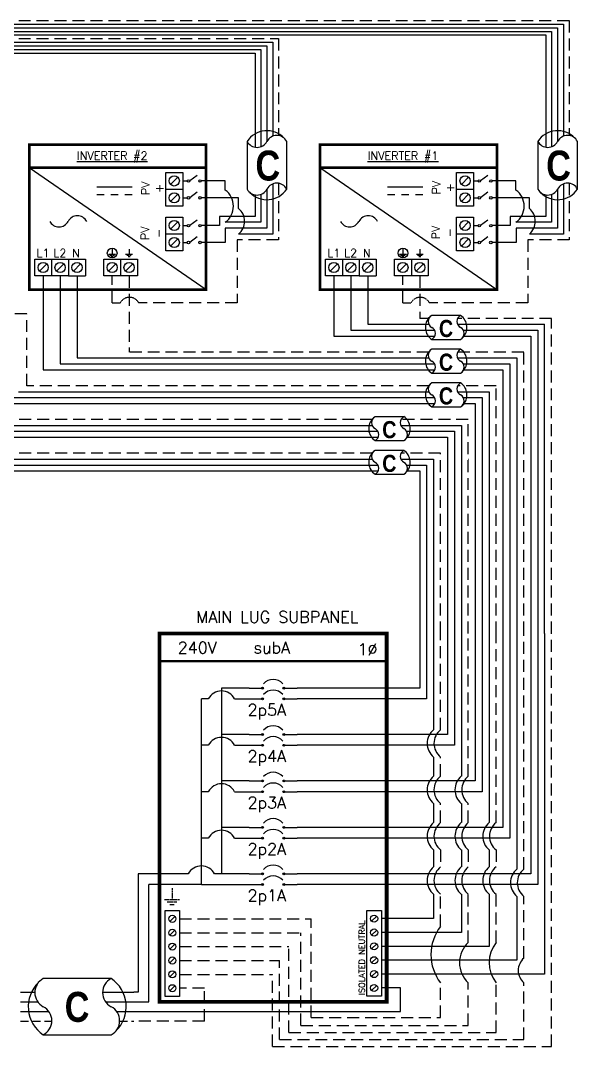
# Model space of a CAD drawing. Header units: feet. Extents: x 9848 to 10656, y 15297 to 15844.
# Drawn here: x 10481.3 to 10655.8, y 15497.3 to 15819 of the extents above; entities that cross this region are included whole.
import ezdxf

# ---------------------------------------------------------------- set-up
doc = ezdxf.new("R2010")
doc.units = ezdxf.units.FT
doc.header["$MEASUREMENT"] = 0
doc.linetypes.add('HIDDEN', pattern=[0.375, 0.25, -0.125])
for name, color, linetype in [('ONE LINE BLOCKS', 7, 'Continuous'), ('TABLES', 7, 'Continuous'), ('TEXT', 7, 'Continuous'), ('Z - TITLEBLOCK TXT', 7, 'Continuous')]:
    doc.layers.add(name, color=color, linetype=linetype)
doc.styles.add('ONE LINE TXT', font='techb___.ttf')
doc.styles.get("Standard").update_dxf_attribs({"font": 'simplex.shx'})

# ---------------------------------------------------------------- blocks, each defined once
blk = doc.blocks.new('5inverterSub')
at = {"layer": 'ONE LINE BLOCKS', "linetype": 'Continuous'}
h = blk.add_hatch(color=1, dxfattribs=at)
h.dxf.hatch_style = 1
edge = h.paths.add_edge_path()
edge.add_arc((40.28, 104.41), 0.291, 0, 360)
h = blk.add_hatch(color=1, dxfattribs=at)
h.dxf.hatch_style = 1
edge = h.paths.add_edge_path()
edge.add_arc((46.96, 104.41), 0.291, 0, 360)
h = blk.add_hatch(color=1, dxfattribs=at)
h.dxf.hatch_style = 1
edge = h.paths.add_edge_path()
edge.add_arc((40.28, 101.03), 0.291, 0, 360)
h = blk.add_hatch(color=1, dxfattribs=at)
h.dxf.hatch_style = 1
edge = h.paths.add_edge_path()
edge.add_arc((46.96, 101.03), 0.291, 0, 360)
h = blk.add_hatch(color=1, dxfattribs=at)
h.dxf.hatch_style = 1
edge = h.paths.add_edge_path()
edge.add_arc((40.28, 89.85), 0.291, 0, 360)
h = blk.add_hatch(color=1, dxfattribs=at)
h.dxf.hatch_style = 1
edge = h.paths.add_edge_path()
edge.add_arc((46.96, 89.85), 0.291, 0, 360)
h = blk.add_hatch(color=1, dxfattribs=at)
h.dxf.hatch_style = 1
edge = h.paths.add_edge_path()
edge.add_arc((40.28, 86.47), 0.291, 0, 360)
h = blk.add_hatch(color=1, dxfattribs=at)
h.dxf.hatch_style = 1
edge = h.paths.add_edge_path()
edge.add_arc((46.96, 86.47), 0.291, 0, 360)
h = blk.add_hatch(color=1, dxfattribs=at)
h.dxf.hatch_style = 1
edge = h.paths.add_edge_path()
edge.add_arc((40.28, 75.29), 0.291, 0, 360)
h = blk.add_hatch(color=1, dxfattribs=at)
h.dxf.hatch_style = 1
edge = h.paths.add_edge_path()
edge.add_arc((46.96, 75.29), 0.291, 0, 360)
h = blk.add_hatch(color=1, dxfattribs=at)
h.dxf.hatch_style = 1
edge = h.paths.add_edge_path()
edge.add_arc((40.28, 71.91), 0.291, 0, 360)
h = blk.add_hatch(color=1, dxfattribs=at)
h.dxf.hatch_style = 1
edge = h.paths.add_edge_path()
edge.add_arc((46.96, 71.91), 0.291, 0, 360)
h = blk.add_hatch(color=1, dxfattribs=at)
h.dxf.hatch_style = 1
edge = h.paths.add_edge_path()
edge.add_arc((40.28, 60.73), 0.291, 0, 360)
h = blk.add_hatch(color=1, dxfattribs=at)
h.dxf.hatch_style = 1
edge = h.paths.add_edge_path()
edge.add_arc((46.96, 60.73), 0.291, 0, 360)
h = blk.add_hatch(color=1, dxfattribs=at)
h.dxf.hatch_style = 1
edge = h.paths.add_edge_path()
edge.add_arc((40.28, 57.35), 0.291, 0, 360)
h = blk.add_hatch(color=1, dxfattribs=at)
h.dxf.hatch_style = 1
edge = h.paths.add_edge_path()
edge.add_arc((46.96, 57.35), 0.291, 0, 360)
h = blk.add_hatch(color=1, dxfattribs=at)
h.dxf.hatch_style = 1
edge = h.paths.add_edge_path()
edge.add_arc((40.28, 46.17), 0.291, 0, 360)
h = blk.add_hatch(color=1, dxfattribs=at)
h.dxf.hatch_style = 1
edge = h.paths.add_edge_path()
edge.add_arc((46.96, 46.17), 0.291, 0, 360)
h = blk.add_hatch(color=1, dxfattribs=at)
h.dxf.hatch_style = 1
edge = h.paths.add_edge_path()
edge.add_arc((40.28, 42.79), 0.291, 0, 360)
h = blk.add_hatch(color=1, dxfattribs=at)
h.dxf.hatch_style = 1
edge = h.paths.add_edge_path()
edge.add_arc((46.96, 42.79), 0.291, 0, 360)
at = {"color": 7, "linetype": 'Continuous'}
for p, q in [((89.54, 121.54), (89.54, 104.41)), ((98.24, 121.54), (98.24, 89.85)), ((106.94, 121.54), (106.94, 75.29)), ((115.64, 121.54), (115.64, 60.73)), ((124.34, 121.54), (124.34, 46.17)), ((36.09, 104.41), (27.43, 104.41)), ((27.43, 104.41), (27.43, 89.85)), ((89.54, 104.41), (51.15, 104.41)), ((36.09, 89.85), (27.43, 89.85)), ((27.43, 89.85), (27.43, 75.29)), ((98.24, 89.85), (51.15, 89.85)), ((36.09, 75.29), (27.43, 75.29)), ((27.43, 75.29), (27.43, 60.73)), ((106.94, 75.29), (51.15, 75.29)), ((36.09, 60.73), (27.43, 60.73)), ((27.43, 60.73), (27.43, 46.17)), ((115.64, 60.73), (51.15, 60.73)), ((17.02, 46.17), (1.34, 46.17)), ((1.34, 46.17), (1.34, 9)), ((36.09, 46.17), (25.26, 46.17)), ((124.34, 46.17), (51.15, 46.17)), ((1.34, 9), (0, 9))]:
    blk.add_line(p, q, dxfattribs=at)
at = {"color": 10, "linetype": 'Continuous'}
for p, q in [((91.71, 121.54), (91.71, 101.03)), ((100.41, 121.54), (100.41, 86.47)), ((109.11, 121.54), (109.11, 71.91)), ((117.81, 121.54), (117.81, 57.35)), ((126.51, 121.54), (126.51, 42.79)), ((21.14, 86.47), (21.14, 101.03)), ((23.31, 101.03), (21.14, 101.03)), ((31.55, 101.03), (36.09, 101.03)), ((91.71, 101.03), (51.15, 101.03)), ((21.14, 71.91), (21.14, 86.47)), ((23.31, 86.47), (21.14, 86.47)), ((31.55, 86.47), (36.09, 86.47)), ((100.41, 86.47), (51.15, 86.47)), ((21.14, 57.35), (21.14, 71.91)), ((23.31, 71.91), (21.14, 71.91)), ((31.55, 71.91), (36.09, 71.91)), ((109.11, 71.91), (51.15, 71.91)), ((21.14, 42.79), (21.14, 57.35)), ((23.31, 57.35), (21.14, 57.35)), ((31.55, 57.35), (36.09, 57.35)), ((117.81, 57.35), (51.15, 57.35)), ((21.14, 42.79), (4.63, 42.79)), ((4.63, 6), (4.63, 42.79)), ((21.14, 42.79), (36.09, 42.79)), ((126.51, 42.79), (51.15, 42.79)), ((0, 6), (4.63, 6))]:
    blk.add_line(p, q, dxfattribs=at)
at = {"color": 253, "linetype": 'Continuous'}
for p, q in [((93.89, 121.54), (93.89, 91.34)), ((102.59, 121.54), (102.59, 76.78)), ((111.29, 121.54), (111.29, 62.22)), ((119.99, 121.54), (119.99, 47.66)), ((128.69, 121.54), (128.69, 14.71)), ((93.89, 82.78), (93.89, 76.78)), ((93.89, 68.22), (93.89, 62.22)), ((102.59, 68.22), (102.59, 62.22)), ((93.89, 53.66), (93.89, 48.33)), ((102.59, 53.66), (102.59, 48.33)), ((111.29, 53.66), (111.29, 48.33)), ((93.89, 39.78), (93.89, 32.11)), ((102.59, 39.78), (102.59, 27.76)), ((111.29, 39.78), (111.29, 23.41)), ((119.99, 39.1), (119.99, 19.06)), ((93.89, 32.11), (77.54, 32.11)), ((102.59, 27.76), (77.54, 27.76)), ((111.29, 23.41), (77.54, 23.41)), ((119.99, 19.06), (77.54, 19.06)), ((128.69, 14.71), (77.54, 14.71)), ((83.55, 10.36), (77.54, 10.36)), ((83.55, 3), (83.55, 10.36)), ((0, 3), (83.55, 3))]:
    blk.add_line(p, q, dxfattribs=at)
at = {"color": 10, "linetype": 'Continuous'}
for centre in [(27.43, 98.87), (27.43, 84.31), (27.43, 69.75), (27.43, 55.19)]:
    blk.add_arc(centre, 4.65, 27.6639, 152.3361, dxfattribs=at)
at = {"color": 253, "linetype": 'Continuous'}
for centre in [(97.46, 87.06), (97.46, 72.5), (106.16, 72.5), (97.46, 57.94), (106.16, 57.94), (114.87, 57.94), (97.46, 44.05), (106.16, 44.05), (114.87, 44.05), (123.57, 43.38)]:
    blk.add_arc(centre, 5.58, 129.9215, 230.0785, dxfattribs=at)
at = {"color": 7, "linetype": 'Continuous'}
blk.add_arc((21.14, 44.01), 4.65, 27.6639, 152.3361, dxfattribs=at)
at = {"layer": 'ONE LINE BLOCKS', "lineweight": 50}
blk.add_line((8.04, 112.83), (79.2, 112.83), dxfattribs=at)
at = {"layer": 'ONE LINE BLOCKS', "lineweight": 50, "const_width": 1.19}
blk.add_lwpolyline([(8.04, 6.01), (8.04, 121.54), (79.2, 121.54), (79.2, 6.01)], close=True, dxfattribs=at)
at = {"layer": 'TEXT', "color": 92, "linetype": 'HIDDEN', "ltscale": 15}
for p, q in [((96.06, 91.34), (96.06, 121.54)), ((104.76, 76.78), (104.76, 121.54)), ((113.46, 62.22), (113.46, 121.54)), ((122.16, 47.66), (122.16, 121.54)), ((130.86, -7.98), (130.86, 121.54)), ((96.06, 76.78), (96.06, 82.78)), ((96.06, 62.22), (96.06, 68.22)), ((104.76, 62.22), (104.76, 68.22)), ((96.06, 53.66), (96.06, 48.33)), ((104.76, 53.66), (104.76, 48.33)), ((113.46, 53.66), (113.46, 48.33)), ((96.06, 29.7), (96.06, 39.78)), ((104.76, 24.66), (104.76, 39.78)), ((113.46, 24.66), (113.46, 39.78)), ((122.16, 19.74), (122.16, 39.1)), ((14.31, 32.04), (55.57, 32.04)), ((55.57, 1.07), (55.57, 32.04)), ((14.31, 27.69), (52.3, 27.69)), ((52.3, -1.41), (52.3, 27.69)), ((14.31, 23.34), (48.52, 23.34)), ((48.52, -3.61), (48.52, 23.34)), ((14.31, 18.99), (45.6, 18.99)), ((45.6, -5.79), (45.6, 18.99)), ((14.31, 14.64), (43.39, 14.64)), ((43.39, -7.98), (43.39, 14.64)), ((22.14, 10.28), (14.31, 10.28)), ((22.14, 0), (22.14, 10.28)), ((96.06, 1.07), (96.06, 11.97)), ((104.76, -1.41), (104.76, 11.97)), ((113.46, -3.61), (113.46, 11.97)), ((122.16, -5.79), (122.16, 11.97)), ((22.14, 0), (0, 0)), ((55.57, 1.07), (96.06, 1.07)), ((52.3, -1.41), (104.76, -1.41)), ((45.6, -5.79), (122.16, -5.79)), ((48.52, -3.61), (113.46, -3.61)), ((43.39, -7.98), (130.86, -7.98))]:
    blk.add_line(p, q, dxfattribs=at)
at = {"layer": 'TEXT', "color": 92, "linetype": 'HIDDEN', "flags": 128}
for points in [[(11.94, 41.63), (11.94, 38.13)], [(9.6, 38.13), (14.28, 38.13)], [(13.47, 37.26), (10.41, 37.26)], [(12.65, 36.39), (11.22, 36.39)]]:
    blk.add_lwpolyline(points, dxfattribs=at)
at = {"layer": 'TEXT', "color": 92, "linetype": 'Continuous', "ltscale": 4}
for centre, radius, start, end in [((99.53, 87.06), 5.51, 129.059, 230.941), ((99.53, 72.5), 5.51, 129.059, 230.941), ((108.23, 72.5), 5.51, 129.059, 230.941), ((99.53, 57.94), 5.51, 129.059, 230.941), ((108.23, 57.94), 5.51, 129.059, 230.941), ((116.93, 57.94), 5.51, 129.059, 230.941), ((99.53, 44.05), 5.51, 129.059, 230.941), ((108.23, 44.05), 5.51, 129.059, 230.941), ((116.93, 44.05), 5.51, 129.059, 230.941), ((125.63, 43.38), 5.51, 129.059, 230.941), ((107.74, 20.83), 14.66, 142.7873, 217.2127), ((110.66, 18.31), 8.66, 132.8846, 227.1154), ((121.72, 18.31), 10.41, 142.4478, 217.5522), ((125.61, 15.85), 5.2, 131.5882, 228.4118)]:
    blk.add_arc(centre, radius, start, end, dxfattribs=at)
at = {"layer": 'Z - TITLEBLOCK TXT', "color": 1, "linetype": 'Continuous'}
for p, q in [((9.77, 7.69), (9.77, 34.63)), ((9.77, 34.63), (14.31, 34.63)), ((14.31, 34.63), (14.31, 7.69)), ((73, 7.76), (73, 34.71)), ((73, 34.71), (77.54, 34.71)), ((77.54, 34.71), (77.54, 7.76)), ((14.31, 7.69), (9.77, 7.69)), ((77.54, 7.76), (73, 7.76))]:
    blk.add_line(p, q, dxfattribs=at)
at = {"layer": 'Z - TITLEBLOCK TXT', "color": 4, "linetype": 'Continuous'}
for p, q in [((12.83, 32.82), (11.25, 31.25)), ((76.06, 32.9), (74.49, 31.32)), ((12.83, 28.47), (11.25, 26.9)), ((76.06, 28.54), (74.49, 26.97)), ((12.83, 24.12), (11.25, 22.55)), ((76.06, 24.19), (74.49, 22.62)), ((12.83, 19.77), (11.25, 18.2)), ((76.06, 19.84), (74.49, 18.27)), ((12.83, 15.42), (11.25, 13.85)), ((76.06, 15.49), (74.49, 13.92)), ((12.83, 11.07), (11.25, 9.5)), ((76.06, 11.14), (74.49, 9.57))]:
    blk.add_line(p, q, dxfattribs=at)
at = {"layer": 'Z - TITLEBLOCK TXT', "color": 1, "linetype": 'Continuous', "flags": 128}
for points in [[(36.09, 104.41), (40.28, 104.41)], [(36.09, 104.41), (40.28, 104.41)], [(46.96, 104.41), (51.15, 104.41)], [(36.09, 101.03), (40.28, 101.03)], [(36.09, 101.03), (40.28, 101.03)], [(46.96, 101.03), (51.15, 101.03)], [(36.09, 89.85), (40.28, 89.85)], [(36.09, 89.85), (40.28, 89.85)], [(46.96, 89.85), (51.15, 89.85)], [(36.09, 86.47), (40.28, 86.47)], [(36.09, 86.47), (40.28, 86.47)], [(46.96, 86.47), (51.15, 86.47)], [(36.09, 75.29), (40.28, 75.29)], [(36.09, 75.29), (40.28, 75.29)], [(46.96, 75.29), (51.15, 75.29)], [(36.09, 71.91), (40.28, 71.91)], [(36.09, 71.91), (40.28, 71.91)], [(46.96, 71.91), (51.15, 71.91)], [(36.09, 60.73), (40.28, 60.73)], [(36.09, 60.73), (40.28, 60.73)], [(46.96, 60.73), (51.15, 60.73)], [(36.09, 57.35), (40.28, 57.35)], [(36.09, 57.35), (40.28, 57.35)], [(46.96, 57.35), (51.15, 57.35)], [(36.09, 46.17), (40.28, 46.17)], [(36.09, 46.17), (40.28, 46.17)], [(46.96, 46.17), (51.15, 46.17)], [(36.09, 42.79), (40.28, 42.79)], [(36.09, 42.79), (40.28, 42.79)], [(46.96, 42.79), (51.15, 42.79)]]:
    blk.add_lwpolyline(points, dxfattribs=at)
at = {"layer": 'Z - TITLEBLOCK TXT', "color": 1, "linetype": 'Continuous'}
for centre in [(40.28, 104.41), (46.96, 104.41), (40.28, 101.03), (46.96, 101.03), (40.28, 89.85), (46.96, 89.85), (40.28, 86.47), (46.96, 86.47), (40.28, 75.29), (46.96, 75.29), (40.28, 71.91), (46.96, 71.91), (40.28, 60.73), (46.96, 60.73), (40.28, 57.35), (46.96, 57.35), (40.28, 46.17), (46.96, 46.17), (40.28, 42.79), (46.96, 42.79)]:
    blk.add_circle(centre, 0.291, dxfattribs=at)
at = {"layer": 'Z - TITLEBLOCK TXT', "color": 4, "linetype": 'Continuous'}
for centre in [(12.04, 32.04), (75.27, 32.11), (12.04, 27.69), (75.27, 27.76), (12.04, 23.34), (75.27, 23.41), (12.04, 18.99), (75.27, 19.06), (12.04, 14.64), (75.27, 14.71), (12.04, 10.28), (75.27, 10.36)]:
    blk.add_circle(centre, 1.11, dxfattribs=at)
at = {"layer": 'Z - TITLEBLOCK TXT', "color": 1, "linetype": 'Continuous'}
for centre in [(43.62, 103.21), (43.62, 99.83), (43.62, 88.65), (43.62, 85.27), (43.62, 74.09), (43.62, 70.71), (43.62, 59.53), (43.62, 56.15), (43.62, 44.97), (43.62, 41.59)]:
    blk.add_arc(centre, 3.93, 40.3392, 139.6608, dxfattribs=at)
at = {"layer": 'TABLES', "color": 1, "linetype": 'Continuous'}
for s, p in [('2p5A', (35.59, 95.79)), ('2p4A', (35.59, 81.23)), ('2p3A', (35.59, 66.67)), ('2p2A', (35.59, 52.11)), ('2p1A', (35.59, 37.55))]:
    blk.add_text(s, height=3.658, dxfattribs=at).set_placement(p)
at = {"layer": 'TABLES', "color": 4, "linetype": 'Continuous'}
blk.add_text('ISOLATED NEUTRAL', height=1.8743, rotation=90, dxfattribs=at).set_placement((72.35, 8.12))
at = {"layer": 'TEXT', "color": 1, "attachment_point": 5}
for s, width, gutter_width, insert, char_height in [('MAIN LUG SUBPANEL ', 62.3984, 7.17, (44.9, 126.71), 3.6576), ('240V', 0.1481, 0.75, (19.83, 117.09), 3.658), ('subA', 0.1481, 0.75, (43.21, 117.09), 3.658), ('1∅', 0.1481, 0.75, (73.19, 116.58), 3.658)]:
    blk.add_mtext_dynamic_manual_height_columns(s, width=width, gutter_width=gutter_width, heights=[0], dxfattribs=dict(at, insert=insert, char_height=char_height))
blk = doc.blocks.new('*U12')
at = {"color": 7, "linetype": 'Continuous'}
for p, q in [((-7.14, 13.31), (-28.39, 13.31)), ((-28.39, -4.31), (-7.14, -4.31))]:
    blk.add_line(p, q, dxfattribs=at)
at = {"color": 7}
for p, q in [((-35.53, 9), (-31.05, 9)), ((-9.81, 9), (0, 9))]:
    blk.add_line(p, q, dxfattribs=at)
at = {"color": 10}
for p, q in [((-35.53, 6), (-30.11, 6)), ((-8.87, 6), (0, 6))]:
    blk.add_line(p, q, dxfattribs=at)
at = {"color": 253}
for p, q in [((-35.53, 3), (-26.66, 3)), ((-5.41, 3), (0, 3))]:
    blk.add_line(p, q, dxfattribs=at)
at = {"color": 92, "linetype": 'HIDDEN', "ltscale": 10}
for p, q in [((-4.48, 0), (0, 0)), ((-35.53, 0), (-25.72, 0))]:
    blk.add_line(p, q, dxfattribs=at)
at = {"linetype": 'Continuous'}
for centre, start, end in [((-26.08, 8.91), 117.6639, 242.3361), ((-4.83, 8.91), 117.6639, 242.3361), ((-30.7, 0.09), 297.6639, 62.3361), ((-9.45, 0.09), 297.6639, 62.3361)]:
    blk.add_arc(centre, 4.98, start, end, dxfattribs=at)
at = {"color": 7, "linetype": 'Continuous'}
for centre, start, end in [((-12.99, 4.5), 313.9732, 56.4265), ((-22.54, 4.5), 133.9732, 236.4265)]:
    blk.add_arc(centre, 10.58, start, end, dxfattribs=at)

msp = doc.modelspace()

# ---------------------------------------------------------------- linework, layer by layer
at = {"color": 92, "linetype": 'HIDDEN', "ltscale": 15}
for p, q in [((10210.72, 15819.02), (10653.25, 15819.02)), ((10653.25, 15819.02), (10653.25, 15782.95)), ((10210.72, 15813.36), (10562.15, 15813.36)), ((10562.15, 15813.36), (10562.15, 15782.95)), ((10562.15, 15768), (10562.15, 15750.22)), ((10653.25, 15768), (10653.25, 15750.22)), ((10562.15, 15750.22), (10549.13, 15750.22)), ((10549.13, 15750.22), (10549.13, 15730.46)), ((10653.25, 15750.22), (10640.23, 15750.22)), ((10640.23, 15750.22), (10640.23, 15730.46)), ((10510.01, 15730.46), (10510.01, 15738.93)), ((10515.31, 15738.93), (10515.31, 15715.05)), ((10601.11, 15730.46), (10601.11, 15738.93)), ((10606.41, 15738.93), (10606.41, 15725.62)), ((10510.01, 15730.46), (10512.54, 15730.46)), ((10549.13, 15730.46), (10518.34, 15730.46)), ((10601.11, 15730.46), (10603.64, 15730.46)), ((10640.23, 15730.46), (10609.44, 15730.46)), ((10483.25, 15726.99), (10424.21, 15726.99)), ((10483.25, 15704.47), (10483.25, 15726.99)), ((10609.27, 15725.62), (10606.41, 15725.62)), ((10647.7, 15725.62), (10618.28, 15725.62)), ((10647.7, 15626.8), (10647.7, 15725.62)), ((10609.27, 15715.05), (10515.31, 15715.05)), ((10639, 15715.05), (10618.28, 15715.05)), ((10639, 15626.8), (10639, 15715.05)), ((10609.27, 15704.47), (10483.25, 15704.47)), ((10630.3, 15704.47), (10618.28, 15704.47)), ((10630.3, 15626.8), (10630.3, 15704.47)), ((10591.51, 15693.9), (10473.34, 15693.9)), ((10621.6, 15693.9), (10600.53, 15693.9)), ((10621.6, 15626.8), (10621.6, 15693.9)), ((10591.51, 15683.32), (10463.62, 15683.32)), ((10612.9, 15683.32), (10600.53, 15683.32)), ((10612.9, 15626.8), (10612.9, 15683.32))]:
    msp.add_line(p, q, dxfattribs=at)
at = {"color": 7, "linetype": 'Continuous'}
for p, q in [((10210.72, 15817.88), (10651.41, 15817.88)), ((10651.41, 15817.88), (10651.41, 15782.74)), ((10210.72, 15815.62), (10647.72, 15815.62)), ((10647.72, 15815.62), (10647.72, 15779.46)), ((10210.72, 15812.23), (10560.31, 15812.23)), ((10210.72, 15809.97), (10556.62, 15809.96)), ((10556.62, 15809.96), (10556.62, 15779.46)), ((10560.31, 15812.23), (10560.31, 15782.74)), ((10552.3, 15781.12), (10552.3, 15766.16)), ((10564.7, 15766.16), (10564.7, 15781.12)), ((10643.4, 15781.12), (10643.4, 15766.16)), ((10655.8, 15766.16), (10655.8, 15781.12)), ((10539.46, 15734.59), (10484.02, 15772.86)), ((10630.56, 15734.59), (10575.12, 15772.86)), ((10545.44, 15768.72), (10537.95, 15768.72)), ((10545.44, 15765.83), (10545.44, 15768.72)), ((10560.31, 15767.79), (10560.31, 15752.07)), ((10636.54, 15768.72), (10629.05, 15768.72)), ((10636.54, 15765.83), (10636.54, 15768.72)), ((10651.41, 15767.79), (10651.41, 15752.07)), ((10516.27, 15766.8), (10505.17, 15766.8)), ((10607.37, 15766.8), (10596.27, 15766.8)), ((10507.49, 15764.4), (10505.17, 15764.4)), ((10511.88, 15764.4), (10509.56, 15764.4)), ((10516.27, 15764.4), (10513.95, 15764.4)), ((10549.63, 15763.42), (10537.95, 15763.42)), ((10549.63, 15760.09), (10549.63, 15763.42)), ((10556.62, 15764.51), (10556.62, 15755.76)), ((10598.59, 15764.4), (10596.27, 15764.4)), ((10602.98, 15764.4), (10600.66, 15764.4)), ((10607.37, 15764.4), (10605.05, 15764.4)), ((10640.73, 15763.42), (10629.05, 15763.42)), ((10640.73, 15760.09), (10640.73, 15763.42)), ((10647.72, 15764.51), (10647.72, 15755.76)), ((10556.62, 15755.76), (10545.44, 15755.76)), ((10647.72, 15755.76), (10636.54, 15755.76)), ((10560.31, 15752.07), (10549.63, 15752.07)), ((10651.41, 15752.07), (10640.73, 15752.07)), ((10488.39, 15738.93), (10488.39, 15709.5)), ((10579.49, 15738.93), (10579.49, 15720.07)), ((10619.18, 15726.52), (10610.16, 15726.52)), ((10579.49, 15720.07), (10611.12, 15720.07)), ((10620.14, 15720.07), (10641.17, 15720.07)), ((10641.17, 15720.07), (10641.17, 15626.8)), ((10610.16, 15719.03), (10619.18, 15719.03)), ((10619.18, 15715.94), (10610.16, 15715.94)), ((10488.39, 15709.5), (10611.12, 15709.5)), ((10610.16, 15708.46), (10619.18, 15708.46)), ((10620.14, 15709.5), (10632.47, 15709.5)), ((10632.47, 15709.5), (10632.47, 15626.8)), ((10619.18, 15705.37), (10610.16, 15705.37)), ((10475.56, 15698.92), (10611.12, 15698.92)), ((10610.16, 15697.88), (10619.18, 15697.88)), ((10620.14, 15698.92), (10623.77, 15698.92)), ((10623.77, 15698.92), (10623.77, 15626.8)), ((10601.42, 15694.79), (10592.4, 15694.79)), ((10465.65, 15688.35), (10593.36, 15688.35)), ((10602.38, 15688.35), (10615.07, 15688.35)), ((10615.07, 15688.35), (10615.07, 15626.8)), ((10592.4, 15687.31), (10601.42, 15687.31)), ((10601.42, 15684.22), (10592.4, 15684.22)), ((10455.93, 15677.77), (10593.36, 15677.77)), ((10602.38, 15677.77), (10606.37, 15677.77)), ((10606.37, 15677.77), (10606.37, 15626.8)), ((10592.4, 15676.73), (10601.42, 15676.73))]:
    msp.add_line(p, q, dxfattribs=at)
at = {"color": 253, "linetype": 'Continuous'}
for p, q in [((10210.72, 15816.75), (10649.56, 15816.75)), ((10649.56, 15816.75), (10649.56, 15781.04)), ((10210.72, 15814.49), (10645.87, 15814.49)), ((10645.87, 15814.49), (10645.87, 15779.3)), ((10210.72, 15811.1), (10558.46, 15811.1)), ((10558.46, 15811.1), (10558.46, 15781.04)), ((10210.72, 15808.83), (10554.77, 15808.83)), ((10554.77, 15808.83), (10554.77, 15779.3)), ((10558.46, 15766.09), (10558.46, 15753.92)), ((10649.56, 15766.09), (10649.56, 15753.92)), ((10554.77, 15764.34), (10554.77, 15757.61)), ((10645.87, 15764.34), (10645.87, 15757.61)), ((10554.77, 15757.61), (10543.62, 15757.61)), ((10543.62, 15757.61), (10543.62, 15754.72)), ((10645.87, 15757.61), (10634.72, 15757.61)), ((10634.72, 15757.61), (10634.72, 15754.72)), ((10543.62, 15754.72), (10537.95, 15754.72)), ((10558.46, 15753.92), (10545.47, 15753.92)), ((10545.47, 15753.92), (10545.47, 15749.41)), ((10634.72, 15754.72), (10629.05, 15754.72)), ((10649.56, 15753.92), (10636.57, 15753.92)), ((10636.57, 15753.92), (10636.57, 15749.41)), ((10545.47, 15749.41), (10537.95, 15749.41)), ((10636.57, 15749.41), (10629.05, 15749.41)), ((10499, 15738.93), (10499, 15713.2)), ((10590.1, 15738.93), (10590.1, 15723.77)), ((10590.1, 15723.77), (10609.21, 15723.77)), ((10618.23, 15723.77), (10645.52, 15723.77)), ((10645.52, 15626.8), (10645.52, 15723.77)), ((10499, 15713.2), (10609.21, 15713.2)), ((10618.23, 15713.2), (10636.82, 15713.2)), ((10636.82, 15713.2), (10636.82, 15626.8)), ((10480.68, 15702.62), (10609.21, 15702.62)), ((10618.23, 15702.62), (10628.12, 15702.62)), ((10628.12, 15702.62), (10628.12, 15626.8)), ((10470.78, 15692.05), (10591.46, 15692.05)), ((10600.48, 15692.05), (10619.42, 15692.05)), ((10619.42, 15692.05), (10619.42, 15626.8)), ((10461.05, 15681.47), (10591.46, 15681.47)), ((10600.48, 15681.47), (10610.72, 15681.47)), ((10610.72, 15681.47), (10610.72, 15626.8)), ((10621.6, 15681.47), (10621.67, 15681.47))]:
    msp.add_line(p, q, dxfattribs=at)
at = {"color": 1, "linetype": 'Continuous'}
for p, q in [((10526.82, 15760.76), (10526.82, 15771.37)), ((10526.82, 15771.37), (10532.13, 15771.37)), ((10526.82, 15760.76), (10526.82, 15771.37)), ((10532.13, 15771.37), (10532.13, 15760.76)), ((10532.13, 15771.37), (10532.13, 15766.07)), ((10617.92, 15760.76), (10617.92, 15771.37)), ((10617.92, 15771.37), (10623.23, 15771.37)), ((10617.92, 15760.76), (10617.92, 15771.37)), ((10623.23, 15771.37), (10623.23, 15760.76)), ((10623.23, 15771.37), (10623.23, 15766.07)), ((10532.13, 15768.72), (10533.56, 15768.72)), ((10536.65, 15770.45), (10534.35, 15768.73)), ((10623.23, 15768.72), (10624.66, 15768.72)), ((10627.75, 15770.45), (10625.45, 15768.73)), ((10532.13, 15766.07), (10526.82, 15766.07)), ((10536.65, 15765.15), (10534.35, 15763.43)), ((10623.23, 15766.07), (10617.92, 15766.07)), ((10627.75, 15765.15), (10625.45, 15763.43)), ((10532.13, 15763.42), (10533.56, 15763.42)), ((10623.23, 15763.42), (10624.66, 15763.42)), ((10532.13, 15760.76), (10526.82, 15760.76)), ((10623.23, 15760.76), (10617.92, 15760.76)), ((10526.82, 15746.76), (10526.82, 15757.37)), ((10526.82, 15757.37), (10532.13, 15757.37)), ((10532.13, 15757.37), (10532.13, 15752.06)), ((10536.65, 15756.45), (10534.35, 15754.73)), ((10617.92, 15746.76), (10617.92, 15757.37)), ((10617.92, 15757.37), (10623.23, 15757.37)), ((10623.23, 15757.37), (10623.23, 15752.06)), ((10627.75, 15756.45), (10625.45, 15754.73)), ((10532.13, 15752.06), (10526.82, 15752.06)), ((10532.13, 15754.72), (10533.56, 15754.72)), ((10532.13, 15752.06), (10532.13, 15746.76)), ((10623.23, 15752.06), (10617.92, 15752.06)), ((10623.23, 15754.72), (10624.66, 15754.72)), ((10623.23, 15752.06), (10623.23, 15746.76)), ((10532.13, 15749.41), (10533.56, 15749.41)), ((10536.65, 15751.14), (10534.35, 15749.43)), ((10623.23, 15749.41), (10624.66, 15749.41)), ((10627.75, 15751.14), (10625.45, 15749.43)), ((10532.13, 15746.76), (10526.82, 15746.76)), ((10623.23, 15746.76), (10617.92, 15746.76)), ((10485.74, 15744.23), (10496.35, 15744.23)), ((10485.74, 15738.93), (10485.74, 15744.23)), ((10485.74, 15744.23), (10491.05, 15744.23)), ((10491.05, 15744.23), (10491.05, 15738.93)), ((10496.35, 15744.23), (10496.35, 15738.93)), ((10496.35, 15744.23), (10501.65, 15744.23)), ((10501.65, 15744.23), (10501.65, 15738.93)), ((10507.36, 15744.23), (10517.96, 15744.23)), ((10507.36, 15738.93), (10507.36, 15744.23)), ((10507.36, 15744.23), (10512.66, 15744.23)), ((10512.66, 15744.23), (10512.66, 15738.93)), ((10517.96, 15744.23), (10517.96, 15738.93)), ((10576.84, 15744.23), (10587.45, 15744.23)), ((10576.84, 15738.93), (10576.84, 15744.23)), ((10576.84, 15744.23), (10582.15, 15744.23)), ((10582.15, 15744.23), (10582.15, 15738.93)), ((10587.45, 15744.23), (10587.45, 15738.93)), ((10587.45, 15744.23), (10592.75, 15744.23)), ((10592.75, 15744.23), (10592.75, 15738.93)), ((10598.46, 15744.23), (10609.06, 15744.23)), ((10598.46, 15738.93), (10598.46, 15744.23)), ((10598.46, 15744.23), (10603.76, 15744.23)), ((10603.76, 15744.23), (10603.76, 15738.93)), ((10609.06, 15744.23), (10609.06, 15738.93)), ((10496.35, 15738.93), (10485.74, 15738.93)), ((10496.35, 15738.93), (10501.65, 15738.93)), ((10517.96, 15738.93), (10507.36, 15738.93)), ((10587.45, 15738.93), (10576.84, 15738.93)), ((10587.45, 15738.93), (10592.75, 15738.93)), ((10609.06, 15738.93), (10598.46, 15738.93))]:
    msp.add_line(p, q, dxfattribs=at)
at = {"color": 4, "linetype": 'Continuous'}
for p, q in [((10530.61, 15769.85), (10528.34, 15767.59)), ((10621.71, 15769.85), (10619.44, 15767.59)), ((10530.61, 15764.55), (10528.34, 15762.29)), ((10621.71, 15764.55), (10619.44, 15762.29)), ((10530.61, 15755.85), (10528.34, 15753.58)), ((10621.71, 15755.85), (10619.44, 15753.58)), ((10530.61, 15750.54), (10528.34, 15748.28)), ((10621.71, 15750.54), (10619.44, 15748.28)), ((10489.53, 15742.71), (10487.26, 15740.45)), ((10494.83, 15742.71), (10492.57, 15740.45)), ((10500.13, 15742.71), (10497.87, 15740.45)), ((10511.14, 15742.71), (10508.88, 15740.45)), ((10516.44, 15742.71), (10514.18, 15740.45)), ((10580.63, 15742.71), (10578.36, 15740.45)), ((10585.93, 15742.71), (10583.67, 15740.45)), ((10591.23, 15742.71), (10588.97, 15740.45)), ((10602.24, 15742.71), (10599.98, 15740.45)), ((10607.54, 15742.71), (10605.28, 15740.45))]:
    msp.add_line(p, q, dxfattribs=at)
at = {"color": 10, "linetype": 'Continuous'}
for p, q in [((10493.7, 15738.93), (10493.7, 15711.35)), ((10584.8, 15738.93), (10584.8, 15721.92)), ((10584.8, 15721.92), (10611.03, 15721.92)), ((10620.05, 15721.92), (10643.35, 15721.92)), ((10643.35, 15721.92), (10643.35, 15626.8)), ((10493.7, 15711.35), (10611.03, 15711.35)), ((10620.05, 15711.35), (10634.65, 15711.35)), ((10634.65, 15711.35), (10634.65, 15626.8)), ((10477.83, 15700.77), (10611.03, 15700.77)), ((10620.05, 15700.77), (10625.95, 15700.77)), ((10625.95, 15700.77), (10625.95, 15626.8)), ((10467.92, 15690.2), (10593.27, 15690.2)), ((10602.29, 15690.2), (10617.25, 15690.2)), ((10617.25, 15690.2), (10617.25, 15626.8)), ((10458.2, 15679.62), (10593.27, 15679.62)), ((10602.29, 15679.62), (10608.55, 15679.62)), ((10608.55, 15679.62), (10608.55, 15626.8))]:
    msp.add_line(p, q, dxfattribs=at)
at = {"lineweight": 50, "const_width": 0.834}
for points in [[(10484.02, 15734.59), (10484.02, 15780.1), (10539.46, 15780.1), (10539.46, 15734.59)], [(10484.02, 15772.86), (10484.02, 15780.1), (10539.46, 15780.1), (10539.46, 15772.86)], [(10575.12, 15734.59), (10575.12, 15780.1), (10630.56, 15780.1), (10630.56, 15734.59)], [(10575.12, 15772.86), (10575.12, 15780.1), (10630.56, 15780.1), (10630.56, 15772.86)]]:
    msp.add_lwpolyline(points, close=True, dxfattribs=at)
at = {"color": 92, "linetype": 'Continuous', "flags": 128}
for points in [[(10508.92, 15745.72), (10511.09, 15745.72)], [(10510.01, 15747.34), (10510.01, 15745.72)], [(10514.23, 15745.72), (10516.39, 15745.72)], [(10515.31, 15747.34), (10515.31, 15745.72)], [(10600.02, 15745.72), (10602.19, 15745.72)], [(10601.81, 15745.32), (10600.4, 15745.32)], [(10601.11, 15747.34), (10601.11, 15745.72)], [(10605.33, 15745.72), (10607.49, 15745.72)], [(10607.12, 15745.32), (10605.7, 15745.32)], [(10606.41, 15747.34), (10606.41, 15745.72)]]:
    msp.add_lwpolyline(points, dxfattribs=at)
at = {"color": 92, "linetype": 'HIDDEN', "flags": 128}
for points in [[(10510.71, 15745.32), (10509.3, 15745.32)], [(10516.02, 15745.32), (10514.6, 15745.32)], [(10510.34, 15744.92), (10509.67, 15744.92)], [(10515.64, 15744.92), (10514.98, 15744.92)], [(10601.44, 15744.92), (10600.77, 15744.92)], [(10606.74, 15744.92), (10606.08, 15744.92)]]:
    msp.add_lwpolyline(points, dxfattribs=at)
at = {"color": 4, "linetype": 'Continuous'}
for centre in [(10529.48, 15768.72), (10620.58, 15768.72), (10529.48, 15763.42), (10620.58, 15763.42), (10529.48, 15754.72), (10620.58, 15754.72), (10529.48, 15749.41), (10620.58, 15749.41), (10488.39, 15741.58), (10493.7, 15741.58), (10499, 15741.58), (10510.01, 15741.58), (10515.31, 15741.58), (10579.49, 15741.58), (10584.8, 15741.58), (10590.1, 15741.58), (10601.11, 15741.58), (10606.41, 15741.58)]:
    msp.add_circle(centre, 1.6, dxfattribs=at)
at = {"color": 1, "linetype": 'Continuous'}
for centre in [(10533.94, 15768.72), (10537.57, 15768.72), (10625.04, 15768.72), (10628.67, 15768.72), (10533.94, 15763.42), (10537.57, 15763.42), (10625.04, 15763.42), (10628.67, 15763.42), (10533.94, 15754.72), (10537.57, 15754.72), (10625.04, 15754.72), (10628.67, 15754.72), (10533.94, 15749.41), (10537.57, 15749.41), (10625.04, 15749.41), (10628.67, 15749.41)]:
    msp.add_circle(centre, 0.381, dxfattribs=at)
at = {"color": 92, "linetype": 'Continuous'}
for centre in [(10510.01, 15746.11), (10601.11, 15746.11)]:
    msp.add_circle(centre, 1.52, dxfattribs=at)
at = {"color": 7, "linetype": 'Continuous'}
for centre, radius, start, end in [((10558.5, 15777), 7.45, 43.9732, 146.4265), ((10649.6, 15777), 7.45, 43.9732, 146.4265), ((10558.5, 15770.28), 7.45, 223.9732, 326.4265), ((10649.6, 15770.28), 7.45, 223.9732, 326.4265), ((10612.64, 15722.77), 4.49, 133.9732, 236.4265), ((10616.69, 15722.77), 4.49, 313.9732, 56.4265), ((10612.64, 15712.2), 4.49, 133.9732, 236.4265), ((10616.69, 15712.2), 4.49, 313.9732, 56.4265), ((10612.64, 15701.62), 4.49, 133.9732, 236.4265), ((10616.69, 15701.62), 4.49, 313.9732, 56.4265), ((10594.88, 15691.05), 4.49, 133.9732, 236.4265), ((10598.93, 15691.05), 4.49, 313.9732, 56.4265), ((10598.93, 15680.47), 4.49, 313.9732, 56.4265), ((10594.88, 15680.47), 4.49, 133.9732, 236.4265)]:
    msp.add_arc(centre, radius, start, end, dxfattribs=at)
at = {"linetype": 'Continuous'}
for centre, radius, start, end in [((10555.4, 15782.74), 3.5, 207.6639, 332.3361), ((10561.6, 15779.49), 3.5, 27.6639, 152.3361), ((10646.5, 15782.74), 3.5, 207.6639, 332.3361), ((10652.7, 15779.49), 3.5, 27.6639, 152.3361), ((10561.6, 15764.54), 3.5, 27.6639, 152.3361), ((10652.7, 15764.54), 3.5, 27.6639, 152.3361), ((10541.82, 15760.8), 6.2, 305.6505, 54.3495), ((10555.4, 15767.79), 3.5, 207.6639, 332.3361), ((10632.92, 15760.8), 6.2, 305.6505, 54.3495), ((10646.5, 15767.79), 3.5, 207.6639, 332.3361), ((10546.27, 15756.08), 5.23, 309.9338, 50.0662), ((10637.37, 15756.08), 5.23, 309.9338, 50.0662), ((10493.33, 15757.56), 3.27, 207.6639, 332.3361), ((10499.13, 15754.52), 3.27, 27.6639, 152.3361), ((10584.43, 15757.56), 3.27, 207.6639, 332.3361), ((10590.23, 15754.52), 3.27, 27.6639, 152.3361), ((10611.14, 15724.64), 2.11, 117.6639, 242.3361), ((10620.16, 15724.64), 2.11, 117.6639, 242.3361), ((10609.18, 15720.9), 2.11, 297.6639, 62.3361), ((10618.19, 15720.9), 2.11, 297.6639, 62.3361), ((10611.14, 15714.07), 2.11, 117.6639, 242.3361), ((10620.16, 15714.07), 2.11, 117.6639, 242.3361), ((10609.18, 15710.33), 2.11, 297.6639, 62.3361), ((10618.19, 15710.33), 2.11, 297.6639, 62.3361), ((10611.14, 15703.5), 2.11, 117.6639, 242.3361), ((10620.16, 15703.5), 2.11, 117.6639, 242.3361), ((10609.18, 15699.75), 2.11, 297.6639, 62.3361), ((10618.19, 15699.75), 2.11, 297.6639, 62.3361), ((10593.38, 15692.92), 2.11, 117.6639, 242.3361), ((10602.4, 15692.92), 2.11, 117.6639, 242.3361), ((10591.42, 15689.18), 2.11, 297.6639, 62.3361), ((10600.44, 15689.18), 2.11, 297.6639, 62.3361), ((10593.38, 15682.35), 2.11, 117.6639, 242.3361), ((10602.4, 15682.35), 2.11, 117.6639, 242.3361), ((10591.42, 15678.6), 2.11, 297.6639, 62.3361), ((10600.44, 15678.6), 2.11, 297.6639, 62.3361)]:
    msp.add_arc(centre, radius, start, end, dxfattribs=at)
at = {"color": 92, "linetype": 'HIDDEN', "ltscale": 0.3}
for centre in [(10515.44, 15728.94), (10606.54, 15728.94)]:
    msp.add_arc(centre, 3.27, 27.6639, 152.3361, dxfattribs=at)

# ---------------------------------------------------------------- block references
at = {"color": 7}
for name in ['5inverterSub', '*U12']:
    msp.add_blockref(name, (10516.83, 15505.27), dxfattribs=at)

# ---------------------------------------------------------------- texts
at = {"color": 1, "linetype": 'Continuous'}
for s, p in [('%%UINVERTER #2', (10498.95, 15775.35)), ('%%UINVERTER #1', (10590.05, 15775.35))]:
    msp.add_text(s, height=2.5744, dxfattribs=at).set_placement(p)
at = {"color": 1, "linetype": 'Continuous', "attachment_point": 1, "style": 'ONE LINE TXT'}
for insert, char_height in [((10554.9, 15778.22), 9.3833), ((10646, 15778.22), 9.3833), ((10612.4, 15725.13), 5.3651), ((10612.4, 15714.56), 5.3651), ((10612.4, 15703.98), 5.3651), ((10594.64, 15693.41), 5.3651), ((10594.64, 15682.83), 5.3651), ((10495.14, 15514.4), 9.3833)]:
    msp.add_mtext_dynamic_manual_height_columns('{\\W1;\\C256;C}', width=0.1385, gutter_width=2.13, heights=[0], dxfattribs=dict(at, insert=insert, char_height=char_height))
at = {"color": 1, "char_height": 2.574, "attachment_point": 5, "rotation": 90}
for s, width, insert in [('PV +', 2.8378, (10522.62, 15766.36)), ('PV +', 2.8378, (10613.72, 15766.59)), ('PV -', 2.8013, (10522.46, 15752.3)), ('PV -', 2.8013, (10613.56, 15752.53))]:
    msp.add_mtext_dynamic_manual_height_columns(s, width=width, gutter_width=0.75, heights=[0], dxfattribs=dict(at, insert=insert))
at = {"color": 1, "attachment_point": 5}
for s, insert, char_height in [('L1', (10488.35, 15746.09), 2.574), ('L2', (10493.61, 15746.11), 2.574), ('N', (10498.71, 15746.07), 2.57), ('L1', (10579.45, 15746.09), 2.574), ('L2', (10584.71, 15746.11), 2.574), ('N', (10589.81, 15746.07), 2.57)]:
    msp.add_mtext_dynamic_manual_height_columns(s, width=0.1481, gutter_width=0.75, heights=[0], dxfattribs=dict(at, insert=insert, char_height=char_height))

doc.saveas('drawing.dxf')
